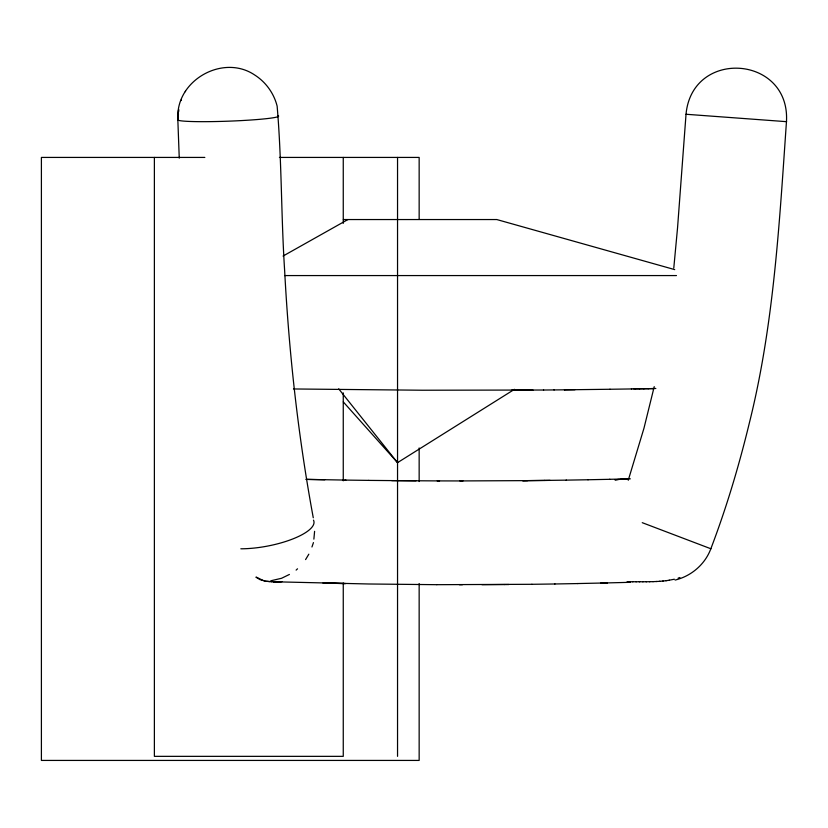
<?xml version="1.0" encoding="UTF-8"?>
<svg xmlns="http://www.w3.org/2000/svg" width="828" height="828" viewBox="0 0 828 828"><rect width="100%" height="100%" fill="white"/><g stroke="black" fill="none" stroke-linecap="round" stroke-linejoin="round"><path stroke-width="1.24" d="M314.599 531.328L313.874 539.131M313.274 517.759C298.152 436.118 289.024 353.421 284.635 270.518C281.085 215.787 281.841 160.715 277.132 106.119C273.923 93.295 265.767 82.003 254.589 74.924C222.525 53.365 174.387 81.165 178.02 120.122L178.444 114.243M179.252 158.148L177.834 119.667L178.475 110.165M178.61 111.883L178.776 109.534M675.12 580.055C691.225 576.195 705.073 564.344 710.838 548.757C726.518 507.657 739.062 465.439 749.423 422.704C773.983 324.245 779.396 222.494 786.465 121.664C790.378 55.362 692.115 48.19 686.029 114.264L677.563 227.659L673.785 268.065M177.834 119.667L178.424 113.332M654.223 386.635L643.977 428.2L628.255 480.261M311.949 546.987L313.45 542.599M180.97 100.592L181.26 100.002M185.296 91.691L185.555 91.163M305.584 559.593L308.834 554.18M296.124 570.099L297.521 568.805M289.407 574.456L281.572 578.275L270.746 580.801M343.289 401.901L397.543 462.655L514.478 389.326M283.062 256.049L347.926 219.544M678.111 578.161L679.881 577.509M674.354 579.217L669.045 580.242M665.94 580.697L669.417 580.242M614.925 479.826L621.6 479.195M615.297 479.826L618.412 479.464M662.762 581.049L666.312 580.697M659.512 581.318L663.135 581.049M621.228 479.195L624.84 479.008M656.211 581.504L659.885 581.318M624.467 479.008L628.131 478.884M652.868 581.639L656.583 581.504M652.516 388.57L655.848 388.446M607.048 582.912L630.532 582.312M609.615 479.308L630.356 478.832M279.833 581.753L281.924 581.711M649.494 581.711L653.24 581.639M648.076 388.674L652.888 388.57L631.371 388.943M577.675 583.554L607.317 582.912L600.714 583.047M587.901 479.754L609.936 479.308M554.801 583.978L577.892 583.564M566.155 480.136L588.17 479.754M609.853 389.264L631.692 388.943M544.379 480.437L566.383 480.136M531.845 584.299L554.977 583.978M643.687 388.725L648.448 388.674M574.994 389.709L564.427 389.822L610.122 389.264M646.109 581.753L649.866 581.711M553.994 389.926L564.624 389.822M550.102 480.385L522.571 480.675L544.555 480.437M436.822 584.682L531.98 584.299M543.478 390.019L554.17 389.926M278.167 581.763L280.268 581.753M543.634 390.019L422.311 390.226L293.454 388.963M527.653 480.623L459.933 480.933M481.968 584.682L504.531 584.547M511.518 390.226L533.015 390.102M459.436 584.734L462.438 584.713M639.351 388.746L644.06 388.725M642.704 581.763L646.471 581.753M504.449 584.547L508.889 584.527M276.48 581.774L278.601 581.763M204.837 157.423L41.4 157.423L41.4 760.425L419.154 760.425L419.154 583.533M279.429 157.423L419.154 157.423L419.154 219.41M343.351 219.544L496.779 219.544L674.727 269.618M284.656 275.569L676.476 275.569M633.43 388.746L635.49 388.746M635.117 388.746L639.723 388.746M639.319 581.774L643.077 581.763M437.236 480.902L462.955 480.944M635.945 581.763L639.692 581.774M274.782 581.763L276.914 581.774M439.544 480.913L391.706 480.623M632.602 581.753L636.318 581.763M416.029 480.809L368.698 480.395M436.832 584.682L368.698 583.988L273.271 581.753M273.085 581.753L275.217 581.763M629.301 581.711L632.975 581.753M344.883 480.085L368.833 480.385M345.897 480.085L306.236 479.381M306.07 479.381L324.793 479.754M345.876 583.574L322.992 583.067L344.883 583.564M627.127 581.66L629.673 581.711M271.387 581.711L273.519 581.753M271.822 581.711L266.378 581.318M686.029 114.264L786.6 121.675M270.135 581.639L264.753 581.049M265.188 581.049L260.106 579.683L255.935 577.178M263.604 580.697L256.369 577.178M642.249 522.675L710.962 548.798M338.693 388.829L397.543 462.655M419.154 447.948L419.154 481.523M397.543 157.423L397.543 756.347M343.258 157.423L343.258 223.394M343.258 392.855L343.258 480.82M343.258 583.005L343.258 756.347L154.381 756.347L154.381 157.423M277.628 115.537A50.425 3.208 -2.1 0 1 228.828 121.157A50.425 3.208 -2.1 0 1 178.465 119.263M313.481 520.15A50.425 15.515 -10.8 0 1 292.905 538.904A50.425 15.515 -10.8 0 1 240.834 548.798"/></g></svg>
